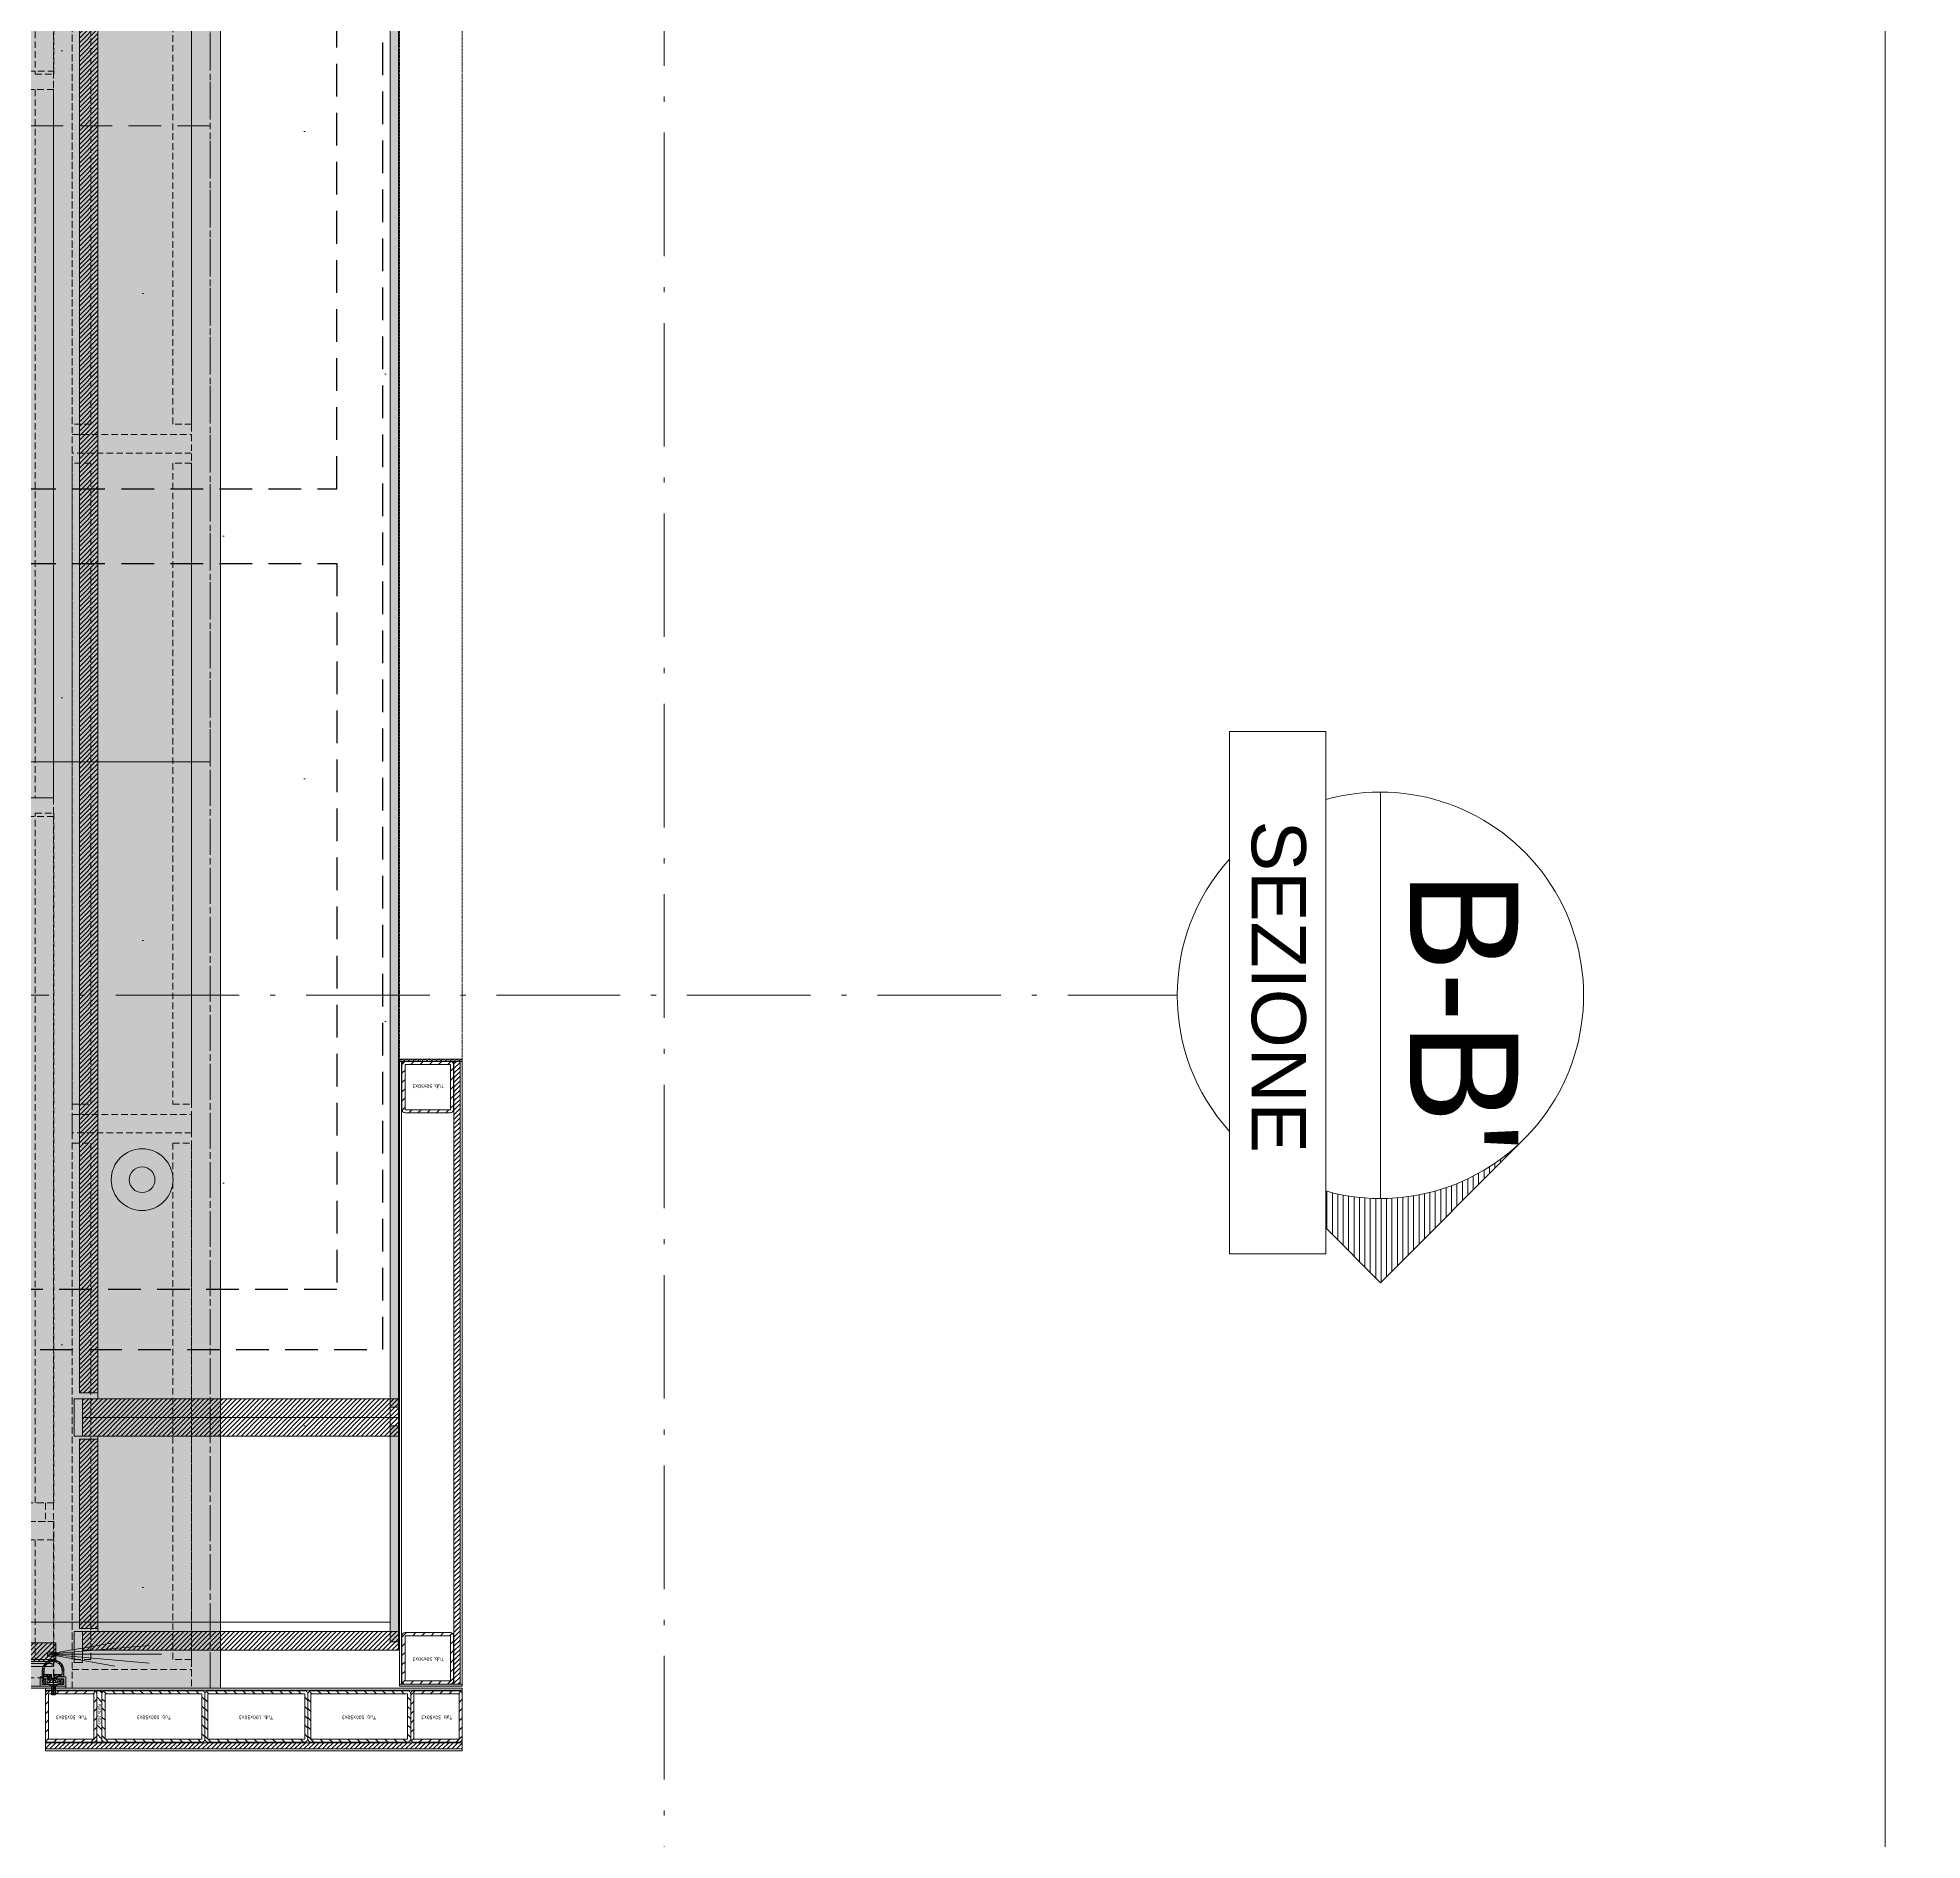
# Model space of a CAD drawing. Header units: millimetres. Extents: x -853320 to 19484, y -510814 to 9708.
# Drawn here: x 15869 to 17700, y 4168 to 5919 of the extents above; entities that cross this region are included whole.
import ezdxf
from ezdxf.enums import TextEntityAlignment as Align

# ---------------------------------------------------------------- set-up
doc = ezdxf.new("R2010")
doc.units = ezdxf.units.MM
for name, pattern in [('CONTINUA', [0]), ('DASHDOT', [18.5, 12, -3, 0.5, -3]), ('DASHED', [0.75, 0.5, -0.25]), ('NASCOSTA', [9.525, 6.35, -3.175]), ('TRATTEGGIATA2', [9.525, 6.35, -3.175])]:
    doc.linetypes.add(name, pattern=pattern)
doc.layers.add('DS_ST_quote 1_50', color=7, linetype='Continuous')
doc.layers.add('IA_ARREDI', color=73, linetype='Continuous')
for name, color, linetype, lineweight in [('F_ARREDI', 7, 'Continuous', 5), ('F_IMPIANTO IDRAULICO', 7, 'Continuous', 5), ('F_MASSELLO verniciato BVN', 41, 'Continuous', 5), ('F_MASSELLO_abete', 30, 'Continuous', 5), ('F_MULTI laminato OPACO', 1, 'Continuous', 5), ('F_MULTI laminato_soffitto', 5, 'Continuous', 5), ('F_MULTI laminato_soffitto_veletta', 6, 'Continuous', 5), ('F_PARETI-PAVIMENTI e SOFFITTI_cassone', 3, 'Continuous', 5), ('F_Sezioni', 5, 'Continuous', 9), ('F_SOFFITTI', 7, 'Continuous', 5), ('F_STRIP-LED', 2, 'Continuous', 5)]:
    doc.layers.add(name, color=color, linetype=linetype, lineweight=lineweight)
doc.layers.add('F_PARETI_slider', color=1, linetype='Continuous', lineweight=5, true_color=0xff0000)
doc.layers.add('F_Testi', color=7, linetype='Continuous', lineweight=5, true_color=0x136734)
doc.styles.add('ARIAL', font='arial.ttf')
doc.styles.add('Tahoma', font='tahoma.ttf')
doc.dimstyles.new('ISO-100', dxfattribs={"dimtxt": 100, "dimasz": 5, "dimexe": 0.25, "dimexo": 6, "dimgap": 6, "dimtad": 1, "dimtxsty": 'ARIAL', "dimblk": 'ARCHTICK', "dimcen": 2.5, "dimdle": 15, "dimse1": 1, "dimse2": 1, "dimclrd": 256, "dimclre": 256, "dimclrt": 256, "dimadec": 0, "dimazin": 0, "dimtfac": 1, "dimtmove": 0, "dimatfit": 3, "dimldrblk": 'ARCHTICK', "dimfxl": 1, "dimlwd": -1, "dimlwe": -1, "dimarcsym": 0})
pattern_1 = [(45, (-2, 0), (-2.24506403, 2.24506403), [])]

# ---------------------------------------------------------------- blocks, each defined once
blk = doc.blocks.new('CONTROSOFITTO_posteriore_lato corto_2415x250_pianta_vista da sopra')
at = {"layer": 'F_MULTI laminato_soffitto_veletta', "transparency": 33554585}
h = blk.add_hatch(color=8, dxfattribs=at)
h.dxf.hatch_style = 1
h.paths.add_polyline_path([(38560.9, -5047.4), (38560.9, -7465.4), (38310.9, -7465.4), (38310.9, -5047.4)])
at = {"layer": 'F_MASSELLO_abete', "color": 1, "linetype": 'NASCOSTA'}
for points in [[(38339, -5047.4), (38339, -7465.4), (38321, -7465.4), (38321, -5047.4)], [(38455, -5065.4), (38455, -5047.4), (38339, -5047.4), (38339, -5065.4)], [(38473, -5047.4), (38473, -7465.4), (38455, -7465.4), (38455, -5047.4)], [(38455, -5605), (38455, -5587), (38339, -5587), (38339, -5605)], [(38455, -6265.5), (38455, -6247.5), (38339, -6247.5), (38339, -6265.5)], [(38455, -6926), (38455, -6908), (38339, -6908), (38339, -6926)], [(38455, -7465.4), (38455, -7447.4), (38339, -7447.4), (38339, -7465.4)]]:
    blk.add_lwpolyline(points, close=True, dxfattribs=at)
at = {"layer": 'F_MASSELLO_abete', "color": 3, "linetype": 'NASCOSTA'}
for points in [[(38357, -5075.5), (38357, -5577), (38339, -5577), (38339, -5075.5)], [(38357, -6237.4), (38357, -5615), (38339, -5615), (38339, -6237.4)], [(38357, -6275.4), (38357, -6897.9), (38339, -6897.9), (38339, -6275.4)], [(38357, -7437.4), (38357, -6935.9), (38339, -6935.9), (38339, -7437.4)]]:
    blk.add_lwpolyline(points, close=True, dxfattribs=at)
at = {"layer": 'F_MASSELLO_abete', "linetype": 'NASCOSTA'}
for points in [[(38454.9, -5075.5), (38454.9, -5577), (38436.9, -5577), (38436.9, -5075.5)], [(38454.9, -6237.4), (38454.9, -5615), (38436.9, -5615), (38436.9, -6237.4)], [(38454.9, -6275.4), (38454.9, -6897.9), (38436.9, -6897.9), (38436.9, -6275.4)], [(38454.9, -7437.4), (38454.9, -6935.9), (38436.9, -6935.9), (38436.9, -7437.4)]]:
    blk.add_lwpolyline(points, close=True, dxfattribs=at)
at = {"layer": 'F_MULTI laminato_soffitto_veletta'}
blk.add_lwpolyline([(38560.9, -5047.4), (38560.9, -7465.4), (38310.9, -7465.4), (38310.9, -5047.4)], close=True, dxfattribs=at)
at = {"layer": 'F_MULTI laminato_soffitto_veletta', "linetype": 'NASCOSTA'}
for points in [[(38490.9, -5227.4), (38490.9, -5897.4), (38472.9, -5897.4), (38472.9, -5227.4)], [(38530.9, -5836.5), (38560.9, -5836.5), (38560.9, -5267.4), (38530.9, -5267.4)], [(38490.9, -7285.4), (38490.9, -6615.4), (38472.9, -6615.4), (38472.9, -7285.4)], [(38530.9, -6676.4), (38560.9, -6676.4), (38560.9, -7245.4), (38530.9, -7245.4)]]:
    blk.add_lwpolyline(points, close=True, dxfattribs=at)
blk = doc.blocks.new('CONTROSOFITTO_anteriore_lato lungo_2010x250_pianta_vista da sopra')
at = {"layer": 'F_MASSELLO_abete', "color": 1, "linetype": 'NASCOSTA'}
for points in [[(28163.4, -457), (30369.4, -457), (30369.4, -475), (28163.4, -475)], [(30351.4, -591), (30369.4, -591), (30369.4, -475), (30351.4, -475)], [(28163.4, -591), (30369.4, -591), (30369.4, -609), (28163.4, -609)]]:
    blk.add_lwpolyline(points, close=True, dxfattribs=at)
at = {"layer": 'F_MULTI laminato_soffitto_veletta', "linetype": 'NASCOSTA'}
blk.add_lwpolyline([(28171.4, -439), (30361.4, -439), (30361.4, -457), (28171.4, -457)], close=True, dxfattribs=at)
blk = doc.blocks.new('CONTROSOFITTO_anteriore_centrale_2010x900_pianta_vista da sopra')
at = {"layer": 'F_MASSELLO_abete', "color": 1, "linetype": 'NASCOSTA'}
for points in [[(38793.2, -2840.6), (36587.2, -2840.6), (36587.2, -2822.6), (38793.2, -2822.6)], [(38775.2, -3528.6), (38793.2, -3528.6), (38793.2, -2840.6), (38775.2, -2840.6)], [(38793.2, -3546.6), (36587.2, -3546.6), (36587.2, -3528.6), (38793.2, -3528.6)]]:
    blk.add_lwpolyline(points, close=True, dxfattribs=at)
blk = doc.blocks.new('CONTROSOFITTO_rev.01_pianta_vista da sopra')
at = {"layer": 'F_MULTI laminato_soffitto', "color": 5, "linetype": 'NASCOSTA', "ltscale": 5}
for points in [[(27435.6, -34937.7), (29931.6, -34937.7), (29931.6, -35837.7), (27435.6, -35837.7)], [(29931.6, -35837.7), (29731.6, -35837.7), (29731.6, -36455.7), (29931.6, -36455.7)], [(27435.6, -37355.7), (29931.6, -37355.7), (29931.6, -36455.7), (27435.6, -36455.7)]]:
    blk.add_lwpolyline(points, close=True, dxfattribs=at)
at = {"layer": 'F_SOFFITTI', "xscale": -1}
blk.add_blockref('CONTROSOFITTO_posteriore_lato corto_2415x250_pianta_vista da sopra', (68252.6, -29890.3), dxfattribs=at)
at = {"layer": 'F_SOFFITTI'}
for name, p in [('CONTROSOFITTO_anteriore_centrale_2010x900_pianta_vista da sopra', (-9013.6, -32962.1)), ('CONTROSOFITTO_anteriore_lato lungo_2010x250_pianta_vista da sopra', (-589.7, -36736.7))]:
    blk.add_blockref(name, p, dxfattribs=at)
blk = doc.blocks.new('PARETE LETTO_camera master_pianta')
at = {"layer": 'F_MASSELLO verniciato BVN'}
h = blk.add_hatch(color=8, dxfattribs=at)
h.dxf.hatch_style = 1
h.paths.add_polyline_path([(734870.1, 527586.1), (734900.1, 527586.1), (734900.1, 527594.1), (734870.1, 527594.1)])
h = blk.add_hatch(color=8, dxfattribs=at)
h.dxf.hatch_style = 1
h.paths.add_polyline_path([(735090.1, 527586.1), (735126.1, 527586.1), (735126.1, 527594.1), (735090.1, 527594.1)])
at = {"layer": 'F_MULTI laminato OPACO'}
h = blk.add_hatch(dxfattribs=at)
h.set_pattern_fill('ANSI31', color=8)
h.set_pattern_definition([(45, (-42, 0), (-2.24506403, 2.24506403), [])])
h.paths.add_polyline_path([(734900.1, 527594.1), (734882.1, 527594.1), (734882.1, 527901.1), (734900.1, 527901.1)])
h = blk.add_hatch(color=8, dxfattribs=at)
h.dxf.hatch_style = 1
h.paths.add_polyline_path([(734890.1, 527893.1), (735100.1, 527893.1), (735100.1, 527901.1), (734890.1, 527901.1)])
h = blk.add_hatch(dxfattribs=at)
h.set_pattern_fill('ANSI31', color=8)
h.set_pattern_definition(pattern_1)
h.paths.add_polyline_path([(735108.1, 527594.1), (735090.1, 527594.1), (735090.1, 527901.1), (735108.1, 527901.1)])
h = blk.add_hatch(dxfattribs=at)
h.set_pattern_fill('ANSI31', color=8)
h.set_pattern_definition(pattern_1)
h.paths.add_polyline_path([(735126.1, 527594.1), (735108.1, 527594.1), (735108.1, 527901.1), (735126.1, 527901.1)])
h = blk.add_hatch(color=8, dxfattribs=at)
h.dxf.hatch_style = 1
h.paths.add_polyline_path([(735118.1, 527893.1), (736830.1, 527893.1), (736830.1, 527901.1), (735118.1, 527901.1)])
h = blk.add_hatch(dxfattribs=at)
h.set_pattern_fill('ANSI31', color=8)
h.set_pattern_definition(pattern_1)
h.paths.add_polyline_path([(734903.1, 527609.1), (735087.1, 527609.1), (735087.1, 527591.1), (734903.1, 527591.1)])
h = blk.add_hatch(dxfattribs=at)
h.set_pattern_fill('ANSI31', color=8)
h.paths.add_polyline_path([(735132.1, 527609.1), (736816.1, 527609.1), (736816.1, 527591.1), (735132.1, 527591.1)])
at = {"color": 1}
blk.add_lwpolyline([(735126.1, 527609.1), (736822.1, 527609.1), (736822.1, 527893.1), (735126.1, 527893.1)], close=True, dxfattribs=at)
at = {"layer": 'F_MASSELLO verniciato BVN'}
for points in [[(734870.1, 527586.1), (734900.1, 527586.1), (734900.1, 527594.1), (734870.1, 527594.1)], [(735090.1, 527586.1), (735126.1, 527586.1), (735126.1, 527594.1), (735090.1, 527594.1)]]:
    blk.add_lwpolyline(points, close=True, dxfattribs=at)
at = {"layer": 'F_MULTI laminato OPACO'}
for points in [[(734900.1, 527594.1), (734882.1, 527594.1), (734882.1, 527901.1), (734900.1, 527901.1)], [(735108.1, 527594.1), (735090.1, 527594.1), (735090.1, 527901.1), (735108.1, 527901.1)], [(735126.1, 527594.1), (735108.1, 527594.1), (735108.1, 527901.1), (735126.1, 527901.1)], [(734900.1, 527893.1), (735090.1, 527893.1), (735090.1, 527609.1), (734900.1, 527609.1)]]:
    blk.add_lwpolyline(points, close=True, dxfattribs=at)
at = {"layer": 'F_MULTI laminato OPACO', "color": 6}
for points in [[(734890.1, 527893.1), (735100.1, 527893.1), (735100.1, 527901.1), (734890.1, 527901.1)], [(735118.1, 527893.1), (736830.1, 527893.1), (736830.1, 527901.1), (735118.1, 527901.1)], [(734903.1, 527609.1), (735087.1, 527609.1), (735087.1, 527591.1), (734903.1, 527591.1)], [(735132.1, 527609.1), (736816.1, 527609.1), (736816.1, 527591.1), (735132.1, 527591.1)]]:
    blk.add_lwpolyline(points, close=True, dxfattribs=at)
at = {"layer": 'IA_ARREDI', "color": 1, "linetype": 'NASCOSTA', "ltscale": 5}
for points in [[(736774.1, 525886.1), (735174.1, 525886.1), (735174.1, 527886.1), (736774.1, 527886.1)], [(735937.8, 527841.4), (735232.4, 527841.4), (735232.4, 527441.4), (735937.8, 527441.4)], [(736010.4, 527841.4), (736715.8, 527841.4), (736715.8, 527441.4), (736010.4, 527441.4)]]:
    blk.add_lwpolyline(points, close=True, dxfattribs=at)
blk = doc.blocks.new('RIV.to_pareti e soffitto_grande_lato ingresso_rev.01_pianta')
at = {"layer": 'F_MULTI laminato OPACO', "transparency": 33554508}
h = blk.add_hatch(dxfattribs=at)
h.set_pattern_fill('ANSI31', color=3)
h.set_pattern_definition([(45, (-816953.6813, -490733.8327), (-2.24506403, 2.24506403), [])])
h.paths.add_polyline_path([(29781.6, 4490.7), (29631.6, 4490.7), (29631.6, 4472.7), (29781.6, 4472.7)])
at = {"layer": 'F_MULTI laminato OPACO', "color": 3}
blk.add_lwpolyline([(29781.6, 4490.7), (29631.6, 4490.7), (29631.6, 4472.7), (29781.6, 4472.7)], close=True, dxfattribs=at)
at = {"layer": 'F_STRIP-LED'}
for q in [(29839, 4491.2), (29872.6, 4488.3), (29884.3, 4479.7), (29872.6, 4471), (29839, 4468.1)]:
    blk.add_line((29773.6, 4479.7), q, dxfattribs=at)
blk.add_lwpolyline([(29773.6, 4481.7), (29773.6, 4477.7), (29781.6, 4477.7), (29781.6, 4481.7)], close=True, dxfattribs=at)
blk = doc.blocks.new('TSEI M4x10')
at = {"color": 2, "linetype": 'Continuous', "lineweight": 5}
for p, q in [((110464.6, 52311), (110466.6, 52309)), ((110464.6, 52311), (110472.6, 52311)), ((110466.6, 52309), (110470.6, 52309)), ((110466.6, 52301.6), (110466.6, 52309)), ((110470.6, 52301.6), (110466.6, 52301.6)), ((110467.2, 52301), (110466.6, 52301.6)), ((110469.9, 52301), (110467.2, 52301)), ((110469.9, 52301), (110470.6, 52301.6)), ((110472.6, 52311), (110470.6, 52309)), ((110470.6, 52301.6), (110470.6, 52309))]:
    blk.add_line(p, q, dxfattribs=at)
at = {"color": 2, "linetype": 'DASHED', "lineweight": 5}
for p, q in [((110467.8, 52309.5), (110466.6, 52311)), ((110467.8, 52309.5), (110467.8, 52311)), ((110467.8, 52309.5), (110469.4, 52309.5)), ((110469.4, 52309.5), (110469.4, 52311)), ((110469.4, 52309.5), (110470.6, 52311))]:
    blk.add_line(p, q, dxfattribs=at)
at = {"color": 2, "lineweight": 5}
for p, q in [((110470.2, 52308.8), (110467, 52308.1)), ((110470.2, 52307.3), (110467, 52306.5)), ((110470.2, 52305.8), (110467, 52305)), ((110470.2, 52304.2), (110467, 52303.4)), ((110470.2, 52302.7), (110467, 52301.9)), ((110469.6, 52307.9), (110467.6, 52307.5)), ((110469.6, 52306.4), (110467.6, 52305.9)), ((110469.6, 52304.8), (110467.6, 52304.4)), ((110469.6, 52303.3), (110467.6, 52302.8))]:
    blk.add_line(p, q, dxfattribs=at)
blk = doc.blocks.new('EFFE.CAR 111.163.200')
at = {"linetype": 'ByBlock', "lineweight": 5}
h = blk.add_hatch(dxfattribs=at)
h.set_pattern_fill('AR-CONC', color=251, scale=0.017726052, angle=-450, style=0)
h.paths.add_polyline_path([(-43103.2, -62984.9), (-43103.2, -62990.4), (-43096, -62990.4), (-43096, -62992.9), (-43100.2, -62992.9, 1), (-43100.2, -62997.9, -0.192751), (-43085.2, -62997.9, 1), (-43085.2, -62992.9), (-43089.4, -62992.9), (-43089.4, -62990.4), (-43082.2, -62990.4), (-43082.2, -62984.9, 1)])
h.paths.add_polyline_path([(-43083.9, -62984.9), (-43083.9, -62988.7), (-43091.2, -62988.7), (-43091.2, -62992.9), (-43094.2, -62992.9), (-43094.2, -62988.7), (-43101.5, -62988.7), (-43101.5, -62984.9, -1)], flags=16)
at = {"color": 251, "linetype": 'ByBlock', "lineweight": 5}
for p, q in [((-43103.2, -62984.9), (-43103.2, -62990.4)), ((-43103.2, -62990.4), (-43096, -62990.4)), ((-43101.5, -62984.9), (-43101.5, -62988.7)), ((-43101.5, -62988.7), (-43094.2, -62988.7)), ((-43096, -62990.4), (-43096, -62992.9)), ((-43094.2, -62988.7), (-43094.2, -62992.9)), ((-43091.2, -62992.9), (-43091.2, -62988.7)), ((-43091.2, -62988.7), (-43083.9, -62988.7)), ((-43089.4, -62992.9), (-43089.4, -62990.4)), ((-43089.4, -62990.4), (-43082.2, -62990.4)), ((-43083.9, -62984.9), (-43083.9, -62988.7)), ((-43082.2, -62984.9), (-43082.2, -62990.4)), ((-43100.2, -62992.9), (-43096, -62992.9)), ((-43094.2, -62992.9), (-43091.2, -62992.9)), ((-43089.4, -62992.9), (-43085.2, -62992.9))]:
    blk.add_line(p, q, dxfattribs=at)
for centre, radius, start, end in [((-43092.7, -62984.9), 10.5, 0, 180), ((-43092.7, -62984.9), 8.8, 0, 180), ((-43100.2, -62995.4), 2.5, 90, 270), ((-43092.7, -63016.6), 20.2, 68.18, 111.82), ((-43085.2, -62995.4), 2.5, 270, 90)]:
    blk.add_arc(centre, radius, start, end, dxfattribs=at)
blk = doc.blocks.new('F_PARETI CASSONE_pianta')
at = {"layer": 'F_PARETI-PAVIMENTI e SOFFITTI_cassone', "linetype": 'Continuous', "lineweight": 13}
h = blk.add_hatch(dxfattribs=at)
h.set_pattern_fill('ANSI31', color=34, style=0)
h.set_pattern_definition([(45, (-0.0009, -100), (-2.24506403, 2.24506403), [])])
h.paths.add_polyline_path([(596066.5, 450036.4), (595661.5, 450036.4), (595661.5, 450030.4), (596066.5, 450030.4)])
at = {"layer": 'F_PARETI-PAVIMENTI e SOFFITTI_cassone', "lineweight": 13}
h = blk.add_hatch(dxfattribs=at)
h.set_pattern_fill('ANSI31', color=1, scale=2)
h.set_pattern_definition([(45, (310929.6735, 319035.4594), (-4.49012806, 4.49012806), [])])
h.paths.add_polyline_path([(595664.5, 450026.9), (595664.5, 449982.9), (595708.5, 449982.9), (595708.5, 450026.9)], flags=16)
edge = h.paths.add_edge_path()
edge.add_arc((595664.5, 450026.9), 3, 90, 180)
edge.add_line((595661.5, 450026.9), (595661.5, 449982.9))
edge.add_arc((595664.5, 449982.9), 3, 180, 270)
edge.add_line((595664.5, 449979.9), (595708.5, 449979.9))
edge.add_arc((595708.5, 449982.9), 3, 270, 360)
edge.add_line((595711.5, 449982.9), (595711.5, 450026.9))
edge.add_arc((595708.5, 450026.9), 3, 0, 90)
edge.add_line((595708.5, 450029.9), (595664.5, 450029.9))
h = blk.add_hatch(dxfattribs=at)
h.set_pattern_fill('ANSI31', color=4, scale=2, angle=90)
h.set_pattern_definition([(135, (155636.269, -4665.407), (-4.49012806, -4.49012806), [])])
h.paths.add_polyline_path([(595814.5, 450026.9), (595814.5, 449982.9), (595908.5, 449982.9), (595908.5, 450026.9)], flags=16)
edge = h.paths.add_edge_path()
edge.add_arc((595814.5, 450026.9), 3, 90, 180)
edge.add_line((595811.5, 450026.9), (595811.5, 449982.9))
edge.add_arc((595814.5, 449982.9), 3, 180, 270)
edge.add_line((595814.5, 449979.9), (595908.5, 449979.9))
edge.add_arc((595908.5, 449982.9), 3, 270, 360)
edge.add_line((595911.5, 449982.9), (595911.5, 450026.9))
edge.add_arc((595908.5, 450026.9), 3, 0, 90)
edge.add_line((595908.5, 450029.9), (595814.5, 450029.9))
h = blk.add_hatch(dxfattribs=at)
h.set_pattern_fill('ANSI31', color=6, scale=2, angle=90)
h.set_pattern_definition([(135, (145942.711, -4729.263), (-4.49012806, -4.49012806), [])])
h.paths.add_polyline_path([(596011.5, 449979.9), (596011.5, 450029.9), (596016.5, 450029.9), (596016.5, 449979.9)])
h = blk.add_hatch(dxfattribs=at)
h.set_pattern_fill('DOTS', color=256, scale=0.3, angle=45)
h.set_pattern_definition([(45, (168790.22176, 462477.9653), (-0.16837980227, 0.5051394068), [0, -0.47625])])
h.paths.add_polyline_path([(595661.5, 449975.4), (595661.5, 449973.4), (595722.5, 449973.4), (595722.5, 449975.4)])
at = {"layer": 'F_PARETI-PAVIMENTI e SOFFITTI_cassone', "linetype": 'Continuous', "lineweight": 13}
h = blk.add_hatch(dxfattribs=at)
h.set_pattern_fill('ANSI31', color=34, style=0)
h.paths.add_polyline_path([(595669.5, 449368.4), (595669.5, 449973.4), (595663.5, 449973.4), (595663.5, 449368.4)])
at = {"layer": 'F_PARETI-PAVIMENTI e SOFFITTI_cassone', "lineweight": 13}
h = blk.add_hatch(dxfattribs=at)
h.set_pattern_fill('ANSI31', color=1, scale=2)
h.set_pattern_definition([(45, (310938.1744, 318978.9594), (-4.49012806, 4.49012806), [])])
h.paths.add_polyline_path([(595673, 449970.4), (595673, 449926.4), (595717, 449926.4), (595717, 449970.4)], flags=16)
edge = h.paths.add_edge_path()
edge.add_arc((595673, 449970.4), 3, 90, 180)
edge.add_line((595670, 449970.4), (595670, 449926.4))
edge.add_arc((595673, 449926.4), 3, 180, 270)
edge.add_line((595673, 449923.4), (595717, 449923.4))
edge.add_arc((595717, 449926.4), 3, 270, 360)
edge.add_line((595720, 449926.4), (595720, 449970.4))
edge.add_arc((595717, 449970.4), 3, 0, 90)
edge.add_line((595717, 449973.4), (595673, 449973.4))
h = blk.add_hatch(dxfattribs=at)
h.set_pattern_fill('ANSI31', color=1, scale=2)
h.set_pattern_definition([(45, (310938.1744, 317173.96), (-4.49012806, 4.49012806), [])])
h.paths.add_polyline_path([(595673, 449371.4), (595673, 449415.4), (595717, 449415.4), (595717, 449371.4)], flags=16)
edge = h.paths.add_edge_path()
edge.add_arc((595673, 449371.4), 3, 180, 270, ccw=False)
edge.add_line((595670, 449371.4), (595670, 449415.4))
edge.add_arc((595673, 449415.4), 3, 90, 180, ccw=False)
edge.add_line((595673, 449418.4), (595717, 449418.4))
edge.add_arc((595717, 449415.4), 3, 0, 90, ccw=False)
edge.add_line((595720, 449415.4), (595720, 449371.4))
edge.add_arc((595717, 449371.4), 3, -90, 0, ccw=False)
edge.add_line((595717, 449368.4), (595673, 449368.4))
h = blk.add_hatch(dxfattribs=at)
h.set_pattern_fill('DOTS', color=256, angle=45)
h.set_pattern_definition([(45, (168790.2218, 462475.9653), (-0.5612660076, 1.6837980227), [0, -1.5875])])
h.paths.add_polyline_path([(595661.5, 449368.4), (595661.5, 449366.4), (595722.5, 449366.4), (595722.5, 449368.4)])
at = {"color": 1}
for p, q in [((595661.5, 450038.4), (596066.5, 450038.4)), ((595661.5, 449977.4), (596066.5, 449977.4))]:
    blk.add_line(p, q, dxfattribs=at)
at = {"layer": 'F_PARETI-PAVIMENTI e SOFFITTI_cassone', "lineweight": 13}
for p, q in [((595661.5, 449979.4), (596066.5, 449979.4)), ((595661.5, 449368.4), (595661.5, 449973.4)), ((595720.5, 449368.4), (595720.5, 449973.4)), ((595722.5, 449368.4), (595722.5, 449973.4))]:
    blk.add_line(p, q, dxfattribs=at)
at = {"layer": 'F_PARETI-PAVIMENTI e SOFFITTI_cassone', "color": 8, "linetype": 'TRATTEGGIATA2', "lineweight": 13, "ltscale": 0.15}
for p, q in [((595661.5, 448170.4), (595661.5, 449366.4)), ((595722.5, 448170.4), (595722.5, 449366.4))]:
    blk.add_line(p, q, dxfattribs=at)
at = {"layer": 'F_PARETI-PAVIMENTI e SOFFITTI_cassone', "color": 32, "linetype": 'ByBlock', "lineweight": 13}
for points in [[(596066.5, 450036.4), (595661.5, 450036.4), (595661.5, 450030.4), (596066.5, 450030.4)], [(595669.5, 449368.4), (595669.5, 449973.4), (595663.5, 449973.4), (595663.5, 449368.4)]]:
    blk.add_lwpolyline(points, close=True, dxfattribs=at)
at = {"layer": 'F_PARETI-PAVIMENTI e SOFFITTI_cassone', "color": 1, "lineweight": 13}
for points in [[(595664.5, 450029.9, 0.414214), (595661.5, 450026.9), (595661.5, 449982.9, 0.414214), (595664.5, 449979.9), (595708.5, 449979.9, 0.414214), (595711.5, 449982.9), (595711.5, 450026.9, 0.414214), (595708.5, 450029.9)], [(595673, 449973.4, 0.414214), (595670, 449970.4), (595670, 449926.4, 0.414214), (595673, 449923.4), (595717, 449923.4, 0.414214), (595720, 449926.4), (595720, 449970.4, 0.414214), (595717, 449973.4)], [(595673, 449368.4, -0.414214), (595670, 449371.4), (595670, 449415.4, -0.414214), (595673, 449418.4), (595717, 449418.4, -0.414214), (595720, 449415.4), (595720, 449371.4, -0.414214), (595717, 449368.4)]]:
    blk.add_lwpolyline(points, format="xyb", close=True, dxfattribs=at)
for points in [[(595664.5, 450026.9), (595664.5, 449982.9), (595708.5, 449982.9), (595708.5, 450026.9)], [(595673, 449970.4), (595673, 449926.4), (595717, 449926.4), (595717, 449970.4)], [(595673, 449371.4), (595673, 449415.4), (595717, 449415.4), (595717, 449371.4)]]:
    blk.add_lwpolyline(points, close=True, dxfattribs=at)
at = {"layer": 'F_PARETI-PAVIMENTI e SOFFITTI_cassone', "color": 4, "lineweight": 13}
for points in [[(595714.5, 450026.9), (595714.5, 449982.9), (595808.5, 449982.9), (595808.5, 450026.9)], [(595814.5, 450026.9), (595814.5, 449982.9), (595908.5, 449982.9), (595908.5, 450026.9)]]:
    blk.add_lwpolyline(points, close=True, dxfattribs=at)
blk.add_lwpolyline([(595814.5, 450029.9, 0.414214), (595811.5, 450026.9), (595811.5, 449982.9, 0.414214), (595814.5, 449979.9), (595908.5, 449979.9, 0.414214), (595911.5, 449982.9), (595911.5, 450026.9, 0.414214), (595908.5, 450029.9)], format="xyb", close=True, dxfattribs=at)
at = {"layer": 'F_PARETI-PAVIMENTI e SOFFITTI_cassone', "color": 6, "lineweight": 13}
blk.add_lwpolyline([(596011.5, 449979.9), (596011.5, 450029.9), (596016.5, 450029.9), (596016.5, 449979.9), (596011.5, 449979.9)], dxfattribs=at)
at = {"layer": 'F_PARETI-PAVIMENTI e SOFFITTI_cassone', "color": 183, "linetype": 'ByBlock', "lineweight": 13}
blk.add_lwpolyline([(596046.5, 449975.4), (596086.5, 449975.4), (596086.5, 449995.4), (596084.5, 449995.4), (596084.5, 449977.4), (596046.5, 449977.4), (596046.5, 449975.4)], dxfattribs=at)
at = {"layer": 'F_PARETI-PAVIMENTI e SOFFITTI_cassone', "lineweight": 13}
for points in [[(595661.5, 449975.4), (595661.5, 449973.4), (595722.5, 449973.4), (595722.5, 449975.4)], [(595661.5, 449368.4), (595661.5, 449366.4), (595722.5, 449366.4), (595722.5, 449368.4)]]:
    blk.add_lwpolyline(points, close=True, dxfattribs=at)
at = {"layer": 'F_PARETI-PAVIMENTI e SOFFITTI_cassone', "color": 163, "lineweight": 13}
blk.add_lwpolyline([(596069.5, 449973.7), (596069.5, 449968.2), (596063.8, 449968.2, 1), (596063.8, 449966.4), (596071.5, 449966.4), (596071.5, 449975.4), (596046.5, 449975.4), (596046.5, 449966.4), (596054.1, 449966.4, 1), (596054.1, 449968.2), (596048.5, 449968.2), (596048.5, 449973.7)], format="xyb", close=True, dxfattribs=at)
at = {"layer": 'F_PARETI-PAVIMENTI e SOFFITTI_cassone', "lineweight": 13, "xscale": -1, "rotation": 180}
for name, p in [('EFFE.CAR 111.163.200', (639151.7, 386975.5)), ('TSEI M4x10', (485590.1, 502284.7))]:
    blk.add_blockref(name, p, dxfattribs=at)
at = {"layer": 'F_PARETI-PAVIMENTI e SOFFITTI_cassone', "color": 30, "lineweight": 13, "char_height": 3.549, "width": 31.855, "attachment_point": 5, "style": 'Tahoma', "bg_fill": 3, "box_fill_scale": 1.1, "bg_fill_color": 256, "bg_fill_true_color": 13158600, "bg_fill_transparency": 0}
for s, insert in [('Tub. 50x50x3', (595686.2, 450005.7)), ('Tub. 100x50x3', (595861.9, 450005.7)), ('Tub. 50x50x3', (595694.7, 449949.2)), ('Tub. 50x50x3', (595694.7, 449392.6))]:
    blk.add_mtext(s, dxfattribs=dict(at, insert=insert))
at = {"layer": 'F_PARETI-PAVIMENTI e SOFFITTI_cassone', "color": 30, "lineweight": 13, "insert": (596013.9, 450002.7), "char_height": 2.839, "width": 21.319, "attachment_point": 5, "rotation": 90, "style": 'Tahoma', "bg_fill": 3, "box_fill_scale": 1.1, "bg_fill_color": 256, "bg_fill_true_color": 13158600, "bg_fill_transparency": 0}
blk.add_mtext('Piatto 50x5', dxfattribs=at)
at = {"layer": 'F_PARETI-PAVIMENTI e SOFFITTI_cassone', "lineweight": 13}
h = blk.add_hatch(dxfattribs=at)
h.set_pattern_fill('ANSI31', color=4, scale=2, angle=90)
h.set_pattern_definition([(135, (155536.269, -4665.407), (-4.49012806, -4.49012806), [])])
h.paths.add_polyline_path([(595714.5, 450026.9), (595714.5, 449982.9), (595808.5, 449982.9), (595808.5, 450026.9)], flags=16)
edge = h.paths.add_edge_path()
edge.add_arc((595714.5, 450026.9), 3, 90, 180)
edge.add_line((595711.5, 450026.9), (595711.5, 449982.9))
edge.add_arc((595714.5, 449982.9), 3, 180, 270)
edge.add_line((595714.5, 449979.9), (595808.5, 449979.9))
edge.add_arc((595808.5, 449982.9), 3, 270, 360)
edge.add_line((595811.5, 449982.9), (595811.5, 450026.9))
edge.add_arc((595808.5, 450026.9), 3, 0, 90)
edge.add_line((595808.5, 450029.9), (595714.5, 450029.9))
h = blk.add_hatch(dxfattribs=at)
h.set_pattern_fill('ANSI31', color=4, scale=2, angle=90)
h.set_pattern_definition([(135, (155529.272, -4665.407), (-4.49012806, -4.49012806), [])])
h.paths.add_polyline_path([(596008.5, 450026.9), (596008.5, 449982.9), (595914.5, 449982.9), (595914.5, 450026.9)], flags=16)
edge = h.paths.add_edge_path()
edge.add_arc((596008.5, 450026.9), 3, 0, 90, ccw=False)
edge.add_line((596011.5, 450026.9), (596011.5, 449982.9))
edge.add_arc((596008.5, 449982.9), 3, -90, 0, ccw=False)
edge.add_line((596008.5, 449979.9), (595914.5, 449979.9))
edge.add_arc((595914.5, 449982.9), 3, 180, 270, ccw=False)
edge.add_line((595911.5, 449982.9), (595911.5, 450026.9))
edge.add_arc((595914.5, 450026.9), 3, 90, 180, ccw=False)
edge.add_line((595914.5, 450029.9), (596008.5, 450029.9))
h = blk.add_hatch(dxfattribs=at)
h.set_pattern_fill('ANSI31', color=1, scale=2)
h.set_pattern_definition([(45, (311284.6735, 319035.4594), (-4.49012806, 4.49012806), [])])
h.paths.add_polyline_path([(596019.5, 450026.9), (596019.5, 449982.9), (596063.5, 449982.9), (596063.5, 450026.9)], flags=16)
edge = h.paths.add_edge_path()
edge.add_arc((596019.5, 450026.9), 3, 90, 180)
edge.add_line((596016.5, 450026.9), (596016.5, 449982.9))
edge.add_arc((596019.5, 449982.9), 3, 180, 270)
edge.add_line((596019.5, 449979.9), (596063.5, 449979.9))
edge.add_arc((596063.5, 449982.9), 3, 270, 360)
edge.add_line((596066.5, 449982.9), (596066.5, 450026.9))
edge.add_arc((596063.5, 450026.9), 3, 0, 90)
edge.add_line((596063.5, 450029.9), (596019.5, 450029.9))
at = {"layer": 'F_PARETI-PAVIMENTI e SOFFITTI_cassone', "color": 4, "lineweight": 13}
for points in [[(595714.5, 450029.9, 0.414214), (595711.5, 450026.9), (595711.5, 449982.9, 0.414214), (595714.5, 449979.9), (595808.5, 449979.9, 0.414214), (595811.5, 449982.9), (595811.5, 450026.9, 0.414214), (595808.5, 450029.9)], [(596008.5, 450029.9, -0.414214), (596011.5, 450026.9), (596011.5, 449982.9, -0.414214), (596008.5, 449979.9), (595914.5, 449979.9, -0.414214), (595911.5, 449982.9), (595911.5, 450026.9, -0.414214), (595914.5, 450029.9)]]:
    blk.add_lwpolyline(points, format="xyb", close=True, dxfattribs=at)
blk.add_lwpolyline([(596008.5, 450026.9), (596008.5, 449982.9), (595914.5, 449982.9), (595914.5, 450026.9)], close=True, dxfattribs=at)
at = {"layer": 'F_PARETI-PAVIMENTI e SOFFITTI_cassone', "color": 1, "lineweight": 13}
blk.add_lwpolyline([(596019.5, 450029.9, 0.414214), (596016.5, 450026.9), (596016.5, 449982.9, 0.414214), (596019.5, 449979.9), (596063.5, 449979.9, 0.414214), (596066.5, 449982.9), (596066.5, 450026.9, 0.414214), (596063.5, 450029.9)], format="xyb", close=True, dxfattribs=at)
blk.add_lwpolyline([(596019.5, 450026.9), (596019.5, 449982.9), (596063.5, 449982.9), (596063.5, 450026.9)], close=True, dxfattribs=at)
at = {"layer": 'F_PARETI-PAVIMENTI e SOFFITTI_cassone', "color": 30, "lineweight": 13, "char_height": 3.549, "width": 31.855, "attachment_point": 5, "style": 'Tahoma', "bg_fill": 3, "box_fill_scale": 1.1, "bg_fill_color": 256, "bg_fill_true_color": 13158600, "bg_fill_transparency": 0}
for s, insert in [('Tub. 100x50x3', (595761.9, 450005.7)), ('Tub. 100x50x3', (595961.1, 450005.7)), ('Tub. 50x50x3', (596041.2, 450005.7))]:
    blk.add_mtext(s, dxfattribs=dict(at, insert=insert))
at = {"layer": 'F_PARETI-PAVIMENTI e SOFFITTI_cassone', "lineweight": 13}
blk.add_lwpolyline([(596066.5, 450038.4), (595661.5, 450038.4), (595661.5, 449977.4), (596066.5, 449977.4)], close=True, dxfattribs=at)
blk = doc.blocks.new('SLIDER grande_lato ingresso_pianta_rev.01')
at = {"linetype": 'Continuous', "lineweight": 9, "ltscale": 0.15}
h = blk.add_hatch(dxfattribs=at)
h.set_pattern_fill('DOTS', color=5, scale=0.5, angle=-45)
h.set_pattern_definition([(315, (129929.5354, -106137.0296), (0.8418990114, 0.2806330038), [0, -0.79375])])
h.paths.add_polyline_path([(276688, -74544.8), (276688, -74547.8), (276586, -74547.8), (276586, -74544.8)])
at = {"color": 5, "linetype": 'Continuous', "lineweight": 9, "ltscale": 0.15}
blk.add_lwpolyline([(276688, -74544.8), (276688, -74547.8), (276586, -74547.8), (276586, -74544.8)], close=True, dxfattribs=at)
blk = doc.blocks.new('Pavim. idr. 1')
at = {"lineweight": 13}
h = blk.add_hatch(dxfattribs=at)
h.set_pattern_fill('DOTS', color=1, scale=140, angle=45)
h.set_pattern_definition([(45, (-29878.93, 459742.27), (-78.57724, 235.73172), [0, -222.25])])
h.paths.add_polyline_path([(423470.8, 430283.1), (410205.8, 430283.1), (410205.8, 427993.1), (423470.8, 427993.1)])
at = {"color": 1, "lineweight": 13}
blk.add_lwpolyline([(423470.8, 430283.1), (410205.8, 430283.1), (410205.8, 427993.1), (423470.8, 427993.1)], close=True, dxfattribs=at)
blk = doc.blocks.new('F_PAVIMENTO CASSONE_pianta')
at = {"color": 104, "lineweight": 13}
for radius in [30, 12.5]:
    blk.add_circle((595972.5, 449483.4), radius, dxfattribs=at)
at = {"color": 2, "lineweight": 5}
blk.add_blockref('Pavim. idr. 1', (185525.7, 19630.3), dxfattribs=at)
blk.add_blockref('Pavim. idr. 1', (185525.7, 19630.3), dxfattribs=at)
blk = doc.blocks.new('*X61')
at = {"color": 0}
for p, q in [((14.5783, 15.17), (14.5803, 15.17)), ((14.5883, 15.18), (14.589, 15.18)), ((14.5383, 15.13), (14.5509, 15.13)), ((14.5483, 15.14), (14.5575, 15.14)), ((14.5583, 15.15), (14.5646, 15.15)), ((14.5683, 15.16), (14.5722, 15.16)), ((14.5083, 15.1), (14.5337, 15.1)), ((14.5183, 15.11), (14.5391, 15.11)), ((14.5283, 15.12), (14.5448, 15.12)), ((14.4683, 15.06), (14.5161, 15.06)), ((14.4783, 15.07), (14.52, 15.07)), ((14.4883, 15.08), (14.5242, 15.08)), ((14.4983, 15.09), (14.5288, 15.09)), ((14.4383, 15.03), (14.5063, 15.03)), ((14.4483, 15.04), (14.5092, 15.04)), ((14.4583, 15.05), (14.5125, 15.05)), ((14.3983, 14.99), (14.4974, 14.99)), ((14.4083, 15), (14.4992, 15)), ((14.4183, 15.01), (14.5012, 15.01)), ((14.4283, 15.02), (14.5036, 15.02)), ((14.3683, 14.96), (14.4936, 14.96)), ((14.3783, 14.97), (14.4946, 14.97)), ((14.3883, 14.98), (14.4959, 14.98)), ((14.3383, 14.93), (14.4923, 14.93)), ((14.3483, 14.94), (14.4925, 14.94)), ((14.3583, 14.95), (14.4929, 14.95)), ((14.3457, 14.92), (14.4924, 14.92)), ((14.3557, 14.91), (14.4928, 14.91)), ((14.3657, 14.9), (14.4934, 14.9)), ((14.3757, 14.89), (14.4943, 14.89)), ((14.3857, 14.88), (14.4955, 14.88)), ((14.3957, 14.87), (14.497, 14.87)), ((14.4057, 14.86), (14.4987, 14.86)), ((14.4157, 14.85), (14.5007, 14.85)), ((14.4257, 14.84), (14.503, 14.84)), ((14.4357, 14.83), (14.5055, 14.83))]:
    blk.add_line(p, q, dxfattribs=at)
blk = doc.blocks.new('_ArchTick')
at = {"color": 0, "linetype": 'ByBlock', "const_width": 0.15}
blk.add_lwpolyline([(-0.5, -0.5), (0.5, 0.5)], dxfattribs=at)
blk = doc.blocks.new('*D146')
at = {"layer": 'Defpoints', "color": 0, "transparency": 16777216}
for p in [(5588.6, 7348.8), (19268.5, 2810.7), (19483.8, 2810.7)]:
    blk.add_point(p, dxfattribs=at)
at = {"layer": 'DS_ST_quote 1_50', "transparency": 16777216}
blk.add_line((19268.5, 7363.8), (19268.5, 2795.7), dxfattribs=at)
at = {"layer": 'DS_ST_quote 1_50', "transparency": 16777216, "xscale": 5, "yscale": 5, "zscale": 5}
for p, rotation in [((19268.5, 7348.8), 90), ((19268.5, 2810.7), 270)]:
    blk.add_blockref('_ArchTick', p, dxfattribs=dict(at, rotation=rotation))
at = {"layer": 'DS_ST_quote 1_50', "transparency": 16777216, "insert": (19202.4, 5079.7), "char_height": 100, "attachment_point": 5, "rotation": 90, "style": 'ARIAL'}
blk.add_mtext('4538,15', dxfattribs=at)

msp = doc.modelspace()

# ---------------------------------------------------------------- linework, layer by layer
at = {"layer": 'F_Sezioni', "color": 2, "linetype": 'CONTINUA', "lineweight": 15}
for p, q in [((17173.492, 5186.444), (17173.492, 4791.569)), ((17173.492, 4709.787), (17313.102, 4849.397)), ((17173.492, 4709.787), (17120.315, 4762.965))]:
    msp.add_line(p, q, dxfattribs=at)
at = {"layer": 'F_Sezioni', "color": 2}
msp.add_lwpolyline([(17120.315, 4737.958), (17026.835, 4737.958), (17026.835, 5245.248), (17120.315, 5245.248)], close=True, dxfattribs=at)
at = {"layer": 'F_Sezioni', "color": 2, "linetype": 'CONTINUA', "lineweight": 15}
for start, end in [(254.375075, 105.624925), (137.970836, 222.029164)]:
    msp.add_arc((17173.492, 4989.006), 197.438, start, end, dxfattribs=at)
at = {"layer": 'F_Testi'}
msp.add_lwpolyline([(1358.513, 9708.34), (17663.857, 9708.34), (17663.857, 1031.418), (1358.513, 1031.418)], close=True, dxfattribs=at)
msp.add_lwpolyline([(1358.513, 9708.34), (17663.857, 9708.34), (17663.857, 1031.418), (1358.513, 1031.418)], close=True, dxfattribs=at)

# ---------------------------------------------------------------- block references
at = {"layer": 'F_ARREDI', "color": 2, "lineweight": 5, "xscale": -1, "rotation": 270}
msp.add_blockref('PARETE LETTO_camera master_pianta', (-511681.765, -730529.306), dxfattribs=at)
at = {"layer": 'F_IMPIANTO IDRAULICO', "color": 1}
msp.add_blockref('RIV.to_pareti e soffitto_grande_lato ingresso_rev.01_pianta', (-13895.268, -130.845), dxfattribs=at)
at = {"layer": 'F_Sezioni', "color": 2, "lineweight": 15, "extrusion": (0, 0, -1), "xscale": 526.5, "yscale": 526.5, "zscale": -526.5, "rotation": 90.00000000000001}
msp.add_blockref('*X61', (-9313.531, -2838.642), dxfattribs=at)
at = {"layer": 'F_SOFFITTI'}
msp.add_blockref('CONTROSOFITTO_rev.01_pianta_vista da sopra', (-13895.269, 41671.543), dxfattribs=at)

# ---------------------------------------------------------------- texts
at = {"layer": 'F_Sezioni', "color": 2, "linetype": 'CONTINUA', "lineweight": 15, "style": 'ARIAL'}
msp.add_attdef('SEZIONE', text='', height=52.65, rotation=270, dxfattribs=at).set_placement((17074.774, 4997.319), align=Align.MIDDLE)
at = {"layer": 'F_Testi', "linetype": 'Continuous', "style": 'ARIAL'}
msp.add_attdef("B-B'", text='', height=105.3, rotation=270, dxfattribs=at).set_placement((17254.756, 4973.282), align=Align.MIDDLE)

# ---------------------------------------------------------------- next in the draw order: block references
at = {"layer": 'F_PARETI-PAVIMENTI e SOFFITTI_cassone', "color": 2, "lineweight": 5, "rotation": 180}
msp.add_blockref('F_PARETI CASSONE_pianta', (611942.834, 454293.23), dxfattribs=at)

# ---------------------------------------------------------------- next in the draw order: linework, layer by layer
at = {"layer": 'F_Sezioni', "color": 3, "linetype": 'DASHDOT', "lineweight": 15, "ltscale": 10}
for points in [[(16351.575, 8514.312), (16239.027, 8602.111), (16477.676, 8602.111), (16477.676, 1511.773)], [(1972.521, 4862.905), (1884.722, 4750.358), (1884.722, 4989.006), (16976.055, 4989.006)]]:
    msp.add_lwpolyline(points, dxfattribs=at)

# ---------------------------------------------------------------- next in the draw order: block references
at = {"layer": 'F_PARETI-PAVIMENTI e SOFFITTI_cassone', "color": 2, "lineweight": 5, "rotation": 180}
msp.add_blockref('F_PAVIMENTO CASSONE_pianta', (611942.834, 454293.23), dxfattribs=at)
at = {"layer": 'F_PARETI_slider', "linetype": 'ByBlock', "lineweight": 13}
msp.add_blockref('SLIDER grande_lato ingresso_pianta_rev.01', (-260805.128, 78884.665), dxfattribs=at)

# ---------------------------------------------------------------- next in the draw order: dimensions: what is measured, and where the dimension line sits
at = {"layer": 'DS_ST_quote 1_50', "color": 4}
dim = msp.add_linear_dim(base=(19268.5243, 2810.6601), p1=(5588.556, 7348.8148), p2=(19483.824, 2810.6601), angle=90, dimstyle='ISO-100', dxfattribs=at)
dim.commit()
dim.dimension.update_dxf_attribs({"geometry": '*D146', "text_midpoint": (19202.4288, 5079.7375)})

doc.saveas('drawing.dxf')
